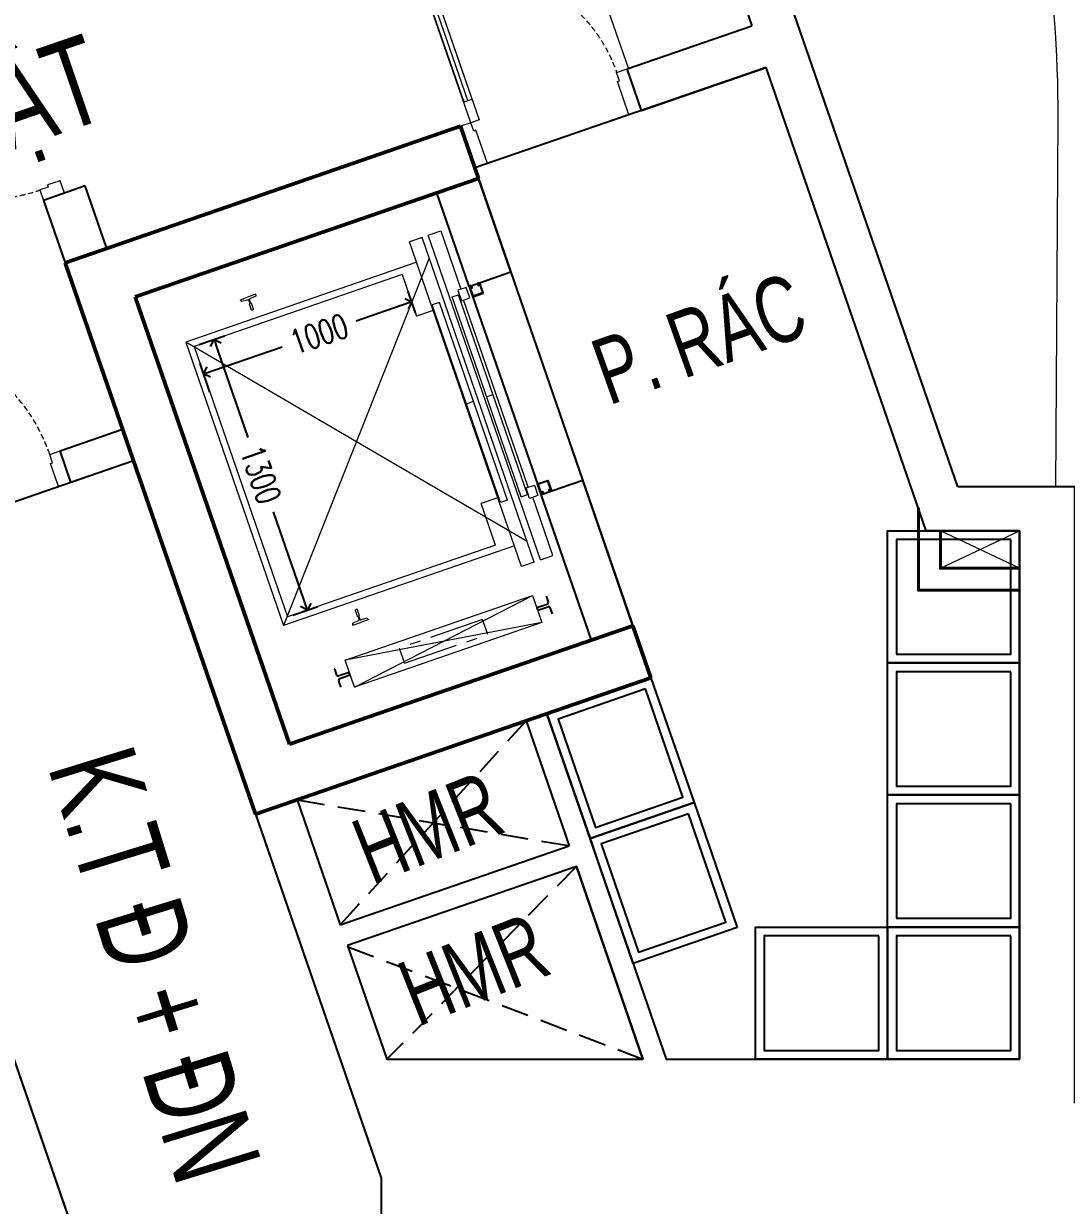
# Model space of a CAD drawing. Header units: millimetres. Extents: x -361702973 to 361248309, y -356458554 to 356543577.
# Drawn here: x 123503 to 128239, y 24906 to 30274 of the extents above; entities that cross this region are included whole.
import ezdxf
from ezdxf.enums import TextEntityAlignment as Align

# ---------------------------------------------------------------- set-up
doc = ezdxf.new("R2010")
doc.units = ezdxf.units.MM
doc.header["$LTSCALE"] = 100
doc.header["$MEASUREMENT"] = 0
for name, pattern in [('HIDDEN', [0.375, 0.25, -0.125]), ('Xref_ST_MBDV Cot vach 30.7.2022$0$HIDDEN', [0.375, 0.25, -0.125]), ('Xref_ST_MBDV Cot vach 30.7.2022$0$ST_MBDV Cot vach 220803$0$HIDDEN', [0.375, 0.25, -0.125]), ('Xref_ST_MBDV Cot vach 30.7.2022$0$ST_MBDV Cot vach 220803$0$PHANTOMX2', [5, 2.5, -0.5, 0.5, -0.5, 0.5, -0.5]), ('Xref_ST_MBDV Cot vach 30.7.2022$0$ST_MBDV Cot vach 220803$0$Xref_ST_MBDV Cot vach 30.7.2022$0$HIDDEN', [0.375, 0.25, -0.125])]:
    doc.linetypes.add(name, pattern=pattern)
for name, color, linetype in [('A-ANNO-ROOM', 50, 'Continuous'), ('dien tich thong thuy', 3, 'Continuous'), ('Xref_ST_MBDV Cot vach 30.7.2022$0$KT-Text', 7, 'Continuous'), ('Xref_ST_MBDV Cot vach 30.7.2022$0$KT-Tuong', 1, 'Continuous'), ('Xref_ST_MBDV Cot vach 30.7.2022$0$ST_MBDV Cot vach 220803$0$220403_HDN_Penthouse Plan$0$A-_FURN----_E-_N', 251, 'Continuous'), ('Xref_ST_MBDV Cot vach 30.7.2022$0$ST_MBDV Cot vach 220803$0$KT-Khuat', 9, 'Xref_ST_MBDV Cot vach 30.7.2022$0$ST_MBDV Cot vach 220803$0$HIDDEN'), ('Xref_ST_MBDV Cot vach 30.7.2022$0$ST_MBDV Cot vach 220803$0$KT-Net manh', 139, 'Continuous'), ('Xref_ST_MBDV Cot vach 30.7.2022$0$ST_MBDV Cot vach 220803$0$KT-Text', 7, 'Continuous'), ('Xref_ST_MBDV Cot vach 30.7.2022$0$ST_MBDV Cot vach 220803$0$Xref_ST_MBDV Cot vach 30.7.2022$0$KT-Text', 7, 'Continuous'), ('Xref_ST_MBDV Cot vach 30.7.2022$0$ST_MBDV Cot vach 220803$0$Xref_ST_MBDV Cot vach 30.7.2022$0$KT-Tuong', 1, 'Continuous')]:
    doc.layers.add(name, color=color, linetype=linetype)
for name, color, linetype, lineweight in [('AUDIT_I_220808132811-11', 7, 'Continuous', 9), ('KT-Kich thuoc', 159, 'Continuous', 18), ('KT-lomo nuoc', 3, 'HIDDEN', 5), ('KT-Net cat', 1, 'Continuous', 40), ('Xref_ST_MBDV Cot vach 30.7.2022$0$CUA', 37, 'Continuous', 13), ('Xref_ST_MBDV Cot vach 30.7.2022$0$KT-Noi that', 36, 'Continuous', 9), ('Xref_ST_MBDV Cot vach 30.7.2022$0$ST_MBDV Cot vach 220803$0$KT-Noi that', 36, 'Continuous', 9), ('Xref_ST_MBDV Cot vach 30.7.2022$0$ST_MBDV Cot vach 220803$0$Xref_ST_MBDV Cot vach 30.7.2022$0$CUA', 37, 'Continuous', 13), ('Xref_ST_MBDV Cot vach 30.7.2022$0$ST_MBDV Cot vach 220803$0$Xref_ST_MBDV Cot vach 30.7.2022$0$KT-Net cot vach', 6, 'Continuous', 50)]:
    doc.layers.add(name, color=color, linetype=linetype, lineweight=lineweight)
doc.styles.add('220126_HDN_HBA typical plan$0$211210_HDN_HBA_TYPICAL PLAN CORE OPT 1$0$HBA-Text', font='GOTHIC.TTF')
doc.styles.add('Xref_ST_MBDV Cot vach 30.7.2022$0$Arial', font='arial.ttf', dxfattribs={"width": 0.7})
doc.styles.add('Xref_ST_MBDV Cot vach 30.7.2022$0$ST_MBDV Cot vach 220803$0$Arial', font='arial.ttf', dxfattribs={"width": 0.7})
doc.styles.add('Xref_ST_MBDV Cot vach 30.7.2022$0$ST_MBDV Cot vach 220803$0$DIM', font='vnsimli.shx', dxfattribs={"width": 0.7})
doc.styles.add('Xref_ST_MBDV Cot vach 30.7.2022$0$ST_MBDV Cot vach 220803$0$Xref_ST_MBDV Cot vach 30.7.2022$0$Arial', font='arial.ttf', dxfattribs={"width": 0.7})
doc.dimstyles.new('Xref_ST_MBDV Cot vach 30.7.2022$0$ST_MBDV Cot vach 220803$0$CCU 1-100 A1', dxfattribs={"dimscale": 100, "dimtxt": 2.2, "dimasz": 1, "dimexe": 1, "dimexo": 0, "dimgap": 1, "dimtad": 1, "dimdec": 0, "dimdsep": 46, "dimtxsty": 'Xref_ST_MBDV Cot vach 30.7.2022$0$ST_MBDV Cot vach 220803$0$DIM', "dimblk1": 'Xref_ST_MBDV Cot vach 30.7.2022$0$ST_MBDV Cot vach 220803$0$_ARCHTICK', "dimblk2": 'Xref_ST_MBDV Cot vach 30.7.2022$0$ST_MBDV Cot vach 220803$0$_ARCHTICK', "dimsah": 1, "dimcen": 0, "dimdle": 1, "dimclrd": 256, "dimclre": 256, "dimclrt": 31, "dimadec": 0, "dimazin": 0, "dimtfac": 1, "dimtdec": 0, "dimtix": 1, "dimtmove": 2, "dimatfit": 3, "dimldrblk": 'Xref_ST_MBDV Cot vach 30.7.2022$0$ST_MBDV Cot vach 220803$0$_ARCHTICK', "dimfxl": 8, "dimtolj": 1, "dimarcsym": 0})

# ---------------------------------------------------------------- blocks, each defined once
blk = doc.blocks.new('A$C418F5BC8')
at = {"layer": 'A-ANNO-ROOM', "insert": (648.1, 1090.8), "char_height": 600, "attachment_point": 2, "rotation": 50.4488, "style": '220126_HDN_HBA typical plan$0$211210_HDN_HBA_TYPICAL PLAN CORE OPT 1$0$HBA-Text'}
blk.add_mtext_dynamic_manual_height_columns('SL-S', width=722857412.874, gutter_width=9765.6, heights=[0], dxfattribs=at)
blk = doc.blocks.new('A$C1AAC5519')
at = {"layer": 'A-ANNO-ROOM', "insert": (773, 1216.6), "char_height": 600, "attachment_point": 2, "rotation": 50.4488, "style": '220126_HDN_HBA typical plan$0$211210_HDN_HBA_TYPICAL PLAN CORE OPT 1$0$HBA-Text'}
blk.add_mtext_dynamic_manual_height_columns('1-BR', width=722857412.874, gutter_width=9765.6, heights=[0], dxfattribs=at)
blk = doc.blocks.new('A$C2A6C5140')
at = {"layer": 'A-ANNO-ROOM', "insert": (731.4, 1190, 0), "char_height": 600, "attachment_point": 2, "rotation": 50.4488, "style": '220126_HDN_HBA typical plan$0$211210_HDN_HBA_TYPICAL PLAN CORE OPT 1$0$HBA-Text'}
blk.add_mtext_dynamic_manual_height_columns('2-BR', width=722857412.874, gutter_width=9765.6, heights=[0], dxfattribs=at)
blk = doc.blocks.new('A$C5388591E')
at = {"layer": 'A-ANNO-ROOM', "insert": (894.3, 842.2, 0), "char_height": 600, "attachment_point": 2, "rotation": 1.4065, "style": '220126_HDN_HBA typical plan$0$211210_HDN_HBA_TYPICAL PLAN CORE OPT 1$0$HBA-Text'}
blk.add_mtext_dynamic_manual_height_columns('3-BR', width=722857412.874, gutter_width=9765.6, heights=[0], dxfattribs=at)
blk = doc.blocks.new('A$C21AF0CCA')
at = {"layer": 'A-ANNO-ROOM', "insert": (1197.6, 814.7), "char_height": 600, "attachment_point": 2, "rotation": 0.1054, "style": '220126_HDN_HBA typical plan$0$211210_HDN_HBA_TYPICAL PLAN CORE OPT 1$0$HBA-Text'}
blk.add_mtext_dynamic_manual_height_columns('1-BR+', width=722857412.874, gutter_width=9765.6, heights=[0], dxfattribs=at)
blk = doc.blocks.new('*U118')
blk.add_line((-70, 100), (-70, 600.1))
for points in [[(-50, 0), (-50, 700.1), (-90, 700.1), (-90, 0)], [(-50, 100), (-90, 100), (-90, 600.1), (-50, 600.1)], [(-800.1, -200), (-740.1, -200), (-740.1, -40), (-750.1, -40), (-750.1, 0), (-800.1, 0)], [(0, -200), (-60, -200), (-60, -40), (-50, -40), (-50, 0), (0, 0)]]:
    blk.add_lwpolyline(points, close=True)
at = {"linetype": 'Xref_ST_MBDV Cot vach 30.7.2022$0$HIDDEN'}
blk.add_arc((-50, 0), 700.1, 90, 180, dxfattribs=at)
blk = doc.blocks.new('Xref_ST_MBDV Cot vach 30.7.2022$0$ST_MBDV Cot vach 220803$0$_Open90')
at = {"color": 0, "linetype": 'ByBlock', "lineweight": -2}
for p, q in [((0, 0), (-1, 0)), ((-0.5, 0.5), (0, 0)), ((0, 0), (-0.5, -0.5))]:
    blk.add_line(p, q, dxfattribs=at)
blk = doc.blocks.new('*D123')
at = {"layer": 'Defpoints', "color": 5, "transparency": 16777216}
for p, q in [((608.5, 1180), (506.9, 1180)), ((556.9, 1130), (556.9, 913.3)), ((556.9, 230), (556.9, 556.7)), ((645.5, 180), (506.9, 180))]:
    blk.add_line(p, q, dxfattribs=at)
at = {"layer": 'Defpoints', "color": 0, "transparency": 16777216}
for p in [(556.9, 1180), (608.5, 1180, 0), (645.5, 180, 0)]:
    blk.add_point(p, dxfattribs=at)
at = {"layer": 'Defpoints', "color": 5, "transparency": 16777216, "xscale": 50, "yscale": 50, "zscale": 50}
for p, rotation in [((556.9, 1180), 90), ((556.9, 180), 270)]:
    blk.add_blockref('Xref_ST_MBDV Cot vach 30.7.2022$0$ST_MBDV Cot vach 220803$0$_Open90', p, dxfattribs=dict(at, rotation=rotation))
at = {"layer": 'Defpoints', "color": 5, "transparency": 16777216, "insert": (556.9, 735), "char_height": 110, "attachment_point": 5, "rotation": 90, "style": 'Xref_ST_MBDV Cot vach 30.7.2022$0$ST_MBDV Cot vach 220803$0$DIM'}
blk.add_mtext('\\A1;1000', dxfattribs=at)
blk = doc.blocks.new('Xref_ST_MBDV Cot vach 30.7.2022$0$ST_MBDV Cot vach 220803$0$_ARCHTICK')
at = {"color": 0, "linetype": 'ByBlock', "const_width": 0.15}
blk.add_lwpolyline([(-0.5, -0.5), (0.5, 0.5)], dxfattribs=at)
blk = doc.blocks.new('*D124')
at = {"layer": 'Defpoints', "color": 5, "transparency": 16777216}
for p, q in [((425, 204.6), (425, 325.7)), ((1725, 204.6), (1725, 325.7)), ((475, 275.7), (896.7, 275.7)), ((1675, 275.7), (1253.3, 275.7))]:
    blk.add_line(p, q, dxfattribs=at)
at = {"layer": 'Defpoints', "color": 0, "transparency": 16777216}
for p in [(1725, 275.7), (425, 204.6, 0), (1725, 204.6, 0)]:
    blk.add_point(p, dxfattribs=at)
at = {"layer": 'Defpoints', "color": 5, "transparency": 16777216, "xscale": 50, "yscale": 50, "zscale": 50, "rotation": 180}
blk.add_blockref('Xref_ST_MBDV Cot vach 30.7.2022$0$ST_MBDV Cot vach 220803$0$_Open90', (425, 275.7), dxfattribs=at)
at = {"layer": 'Defpoints', "color": 5, "transparency": 16777216, "xscale": 50, "yscale": 50, "zscale": 50}
blk.add_blockref('Xref_ST_MBDV Cot vach 30.7.2022$0$ST_MBDV Cot vach 220803$0$_Open90', (1725, 275.7), dxfattribs=at)
at = {"layer": 'Defpoints', "color": 5, "transparency": 16777216, "insert": (1075, 275.7), "char_height": 110, "attachment_point": 5, "style": 'Xref_ST_MBDV Cot vach 30.7.2022$0$ST_MBDV Cot vach 220803$0$DIM'}
blk.add_mtext('\\A1;1300', dxfattribs=at)
blk = doc.blocks.new('*U126')
blk.add_line((-70, 100), (-70, 700))
for points in [[(-50, 0), (-50, 800), (-90, 800), (-90, 0)], [(-50, 100), (-90, 100), (-90, 700), (-50, 700)], [(-900, -100), (-840, -100), (-840, -40), (-850, -40), (-850, 0), (-900, 0)], [(0, -100), (-60, -100), (-60, -40), (-50, -40), (-50, 0), (0, 0)]]:
    blk.add_lwpolyline(points, close=True)
at = {"linetype": 'Xref_ST_MBDV Cot vach 30.7.2022$0$ST_MBDV Cot vach 220803$0$Xref_ST_MBDV Cot vach 30.7.2022$0$HIDDEN'}
blk.add_arc((-50, 0), 800, 90, 180, dxfattribs=at)
blk = doc.blocks.new('*U127')
blk.add_line((70, 100), (70, 700))
for points in [[(50, 0), (50, 800), (90, 800), (90, 0)], [(50, 100), (90, 100), (90, 700), (50, 700)], [(0, -150), (60, -150), (60, -40), (50, -40), (50, 0), (0, 0)], [(900, -150), (840, -150), (840, -40), (850, -40), (850, 0), (900, 0)]]:
    blk.add_lwpolyline(points, close=True)
at = {"linetype": 'Xref_ST_MBDV Cot vach 30.7.2022$0$ST_MBDV Cot vach 220803$0$Xref_ST_MBDV Cot vach 30.7.2022$0$HIDDEN'}
blk.add_arc((50, 0), 800, 0, 90, dxfattribs=at)
blk = doc.blocks.new('*U337')
at = {"layer": 'KT-lomo nuoc', "ltscale": 500}
for p, q in [((-321.4, -235), (0, 0)), ((32.1, -166.9), (-353.5, -68.1))]:
    blk.add_line(p, q, dxfattribs=at)
blk.add_lwpolyline([(32.1, -166.9), (-321.4, -235), (-353.5, -68.1), (0, 0)], close=True, dxfattribs=at)
blk = doc.blocks.new('CTN TN T39')
at = {"layer": 'KT-Net cat', "elevation": 0}
for points in [[(-36710.5, 1004.5), (-36710.5, 630), (-36250.5, 630)], [(-36610.5, 900), (-36610.5, 730), (-36250.5, 730)]]:
    blk.add_lwpolyline(points, dxfattribs=at)
at = {"layer": 'KT-lomo nuoc', "linetype": 'HIDDEN', "xscale": -0.9999999999999997, "rotation": 10.8976534755902}
blk.add_blockref('*U337', (-36610.5, 900, 0), dxfattribs=at)
blk = doc.blocks.new('Xref_ST_MBDV Cot vach 30.7.2022$0$ST_MBDV Cot vach 220803$0$THANG MAY RAC 500KG')
at = {"layer": 'Xref_ST_MBDV Cot vach 30.7.2022$0$ST_MBDV Cot vach 220803$0$KT-Net manh'}
blk.add_line((575, 1450), (1575, 1450), dxfattribs=at)
at = {"layer": 'Xref_ST_MBDV Cot vach 30.7.2022$0$ST_MBDV Cot vach 220803$0$KT-Net manh', "linetype": 'Continuous', "ltscale": 2}
blk.add_line((575, 1450), (1575, 1450), dxfattribs=at)
at = {"layer": 'Xref_ST_MBDV Cot vach 30.7.2022$0$ST_MBDV Cot vach 220803$0$KT-Net manh', "ltscale": 2}
for points in [[(575, 1460), (575, 1450), (625, 1450), (625, 1500), (575, 1500), (575, 1490), (585, 1490), (585, 1491.6), (576.6, 1491.6), (576.6, 1498.4), (623.4, 1498.4), (623.4, 1451.6), (576.6, 1451.6), (576.6, 1458.4), (585, 1458.4), (585, 1460)], [(1575, 1460), (1575, 1450), (1525, 1450), (1525, 1500), (1575, 1500), (1575, 1490), (1565, 1490), (1565, 1491.6), (1573.4, 1491.6), (1573.4, 1498.4), (1526.6, 1498.4), (1526.6, 1451.6), (1573.4, 1451.6), (1573.4, 1458.4), (1565, 1458.4), (1565, 1460)]]:
    blk.add_lwpolyline(points, close=True, dxfattribs=at)
at = {"layer": 'Xref_ST_MBDV Cot vach 30.7.2022$0$ST_MBDV Cot vach 220803$0$KT-Noi that', "linetype": 'Continuous', "ltscale": 2}
for p, q in [((295, 1410, 0), (575, 1410, 0)), ((295, 1350, 0), (295, 1410, 0)), ((1525, 1405, 0), (625, 1405, 0)), ((1855, 1410, 0), (1575, 1410, 0)), ((1855, 1350, 0), (1855, 1410, 0)), ((1855, 1350, 0), (295, 1350, 0)), ((1555, 1391.3, 0), (595, 1391.3, 0)), ((595, 1361, 0), (595, 1391.3, 0)), ((1555, 1361, 0), (595, 1361, 0)), ((1075, 1361, 0), (1075, 1391.3, 0)), ((1555, 1361, 0), (1555, 1391.3, 0)), ((1855, 1320, 0), (295, 1320, 0)), ((295, 1320, 0), (295, 1260, 0)), ((1550, 1298, 0), (600, 1298, 0)), ((600, 1298, 0), (600, 1264, 0)), ((1075, 1264, 0), (1075, 1298, 0)), ((1550, 1298, 0), (1550, 1264, 0)), ((1855, 1320, 0), (1855, 1260, 0)), ((1855, 1260, 0), (295, 1260, 0)), ((394, 1260, 0), (394, 150, 0)), ((1550, 1264, 0), (600, 1264, 0)), ((625, 1260, 0), (625, 1180, 0)), ((1525, 1260, 0), (1525, 1180, 0)), ((1756, 1260, 0), (1756, 150, 0)), ((425, 1180, 0), (425, 180, 0)), ((425, 1180, 0), (625, 1180, 0)), ((1725, 1180, 0), (1525, 1180, 0)), ((1725, 1180, 0), (1725, 180, 0)), ((425, 180, 0), (1725, 180, 0)), ((394, 150, 0), (1756, 150, 0))]:
    blk.add_line(p, q, dxfattribs=at)
at = {"layer": 'Xref_ST_MBDV Cot vach 30.7.2022$0$ST_MBDV Cot vach 220803$0$KT-Noi that', "linetype": 'Xref_ST_MBDV Cot vach 30.7.2022$0$ST_MBDV Cot vach 220803$0$HIDDEN', "ltscale": 500}
for p, q in [((394, 1320, 0), (1756, 150, 0)), ((1756, 1320, 0), (394, 150, 0)), ((2126.2, 363.2), (1996.2, 1263.2)), ((2126.2, 1263.2), (1996.2, 363.2))]:
    blk.add_line(p, q, dxfattribs=at)
at = {"layer": 'Xref_ST_MBDV Cot vach 30.7.2022$0$ST_MBDV Cot vach 220803$0$KT-Noi that', "linetype": 'Continuous'}
for p, q in [((2017.7, 1323.2), (2046.8, 1323.2)), ((2017.7, 1320), (2046.8, 1320)), ((2053, 1269.4), (2053, 1313.8)), ((2056.2, 1269.4), (2056.2, 1313.8)), ((2066.2, 1269.4), (2066.2, 1313.8)), ((2069.4, 1269.4), (2069.4, 1313.8)), ((2104.7, 1323.2), (2075.6, 1323.2)), ((2104.7, 1320), (2075.6, 1320)), ((2063.2, 1266.4), (2059.2, 1266.4)), ((2063.2, 1263.2), (2059.2, 1263.2)), ((298, 522.5, 0), (293, 522.5, 0)), ((293, 522.5, 0), (293, 485, 0)), ((293, 447.5, 0), (293, 485, 0)), ((301, 519.5, 0), (304.1, 490.1, 0)), ((320.9, 487.1, 0), (307.1, 487.1, 0)), ((354, 490, 0), (325, 490, 0)), ((355, 489, 0), (355, 485, 0)), ((355, 481, 0), (355, 485, 0)), ((1795, 489, 0), (1795, 485, 0)), ((1795, 481, 0), (1795, 485, 0)), ((1796, 490, 0), (1825, 490, 0)), ((1829.1, 487.1, 0), (1842.9, 487.1, 0)), ((1849, 519.5, 0), (1845.9, 490.1, 0)), ((1852, 522.5, 0), (1857, 522.5, 0)), ((1857, 522.5, 0), (1857, 485, 0)), ((1857, 447.5, 0), (1857, 485, 0)), ((298, 447.5, 0), (293, 447.5, 0)), ((301, 450.5, 0), (304.1, 479.9, 0)), ((320.9, 482.9, 0), (307.1, 482.9, 0)), ((354, 480, 0), (325, 480, 0)), ((1796, 480, 0), (1825, 480, 0)), ((1829.1, 482.9, 0), (1842.9, 482.9, 0)), ((1849, 450.5, 0), (1845.9, 479.9, 0)), ((1852, 447.5, 0), (1857, 447.5, 0)), ((2053, 357), (2053, 312.6)), ((2056.2, 357), (2056.2, 312.6)), ((2063.2, 363.2), (2059.2, 363.2)), ((2063.2, 360), (2059.2, 360)), ((2066.2, 357), (2066.2, 312.6)), ((2069.4, 357), (2069.4, 312.6)), ((2017.7, 306.4), (2046.8, 306.4)), ((2017.7, 306.4), (2017.7, 303.2)), ((2017.7, 303.2), (2046.8, 303.2)), ((2104.7, 306.4), (2075.6, 306.4)), ((2104.7, 303.2), (2075.6, 303.2)), ((2104.7, 306.4), (2104.7, 303.2))]:
    blk.add_line(p, q, dxfattribs=at)
at = {"layer": 'Xref_ST_MBDV Cot vach 30.7.2022$0$ST_MBDV Cot vach 220803$0$KT-Noi that', "linetype": 'Continuous', "ltscale": 2, "elevation": 0}
for points in [[(575, 1435), (575, 1395), (625, 1395), (625, 1435)], [(1575, 1435), (1575, 1395), (1525, 1395), (1525, 1435)]]:
    blk.add_lwpolyline(points, close=True, dxfattribs=at)
at = {"layer": 'Xref_ST_MBDV Cot vach 30.7.2022$0$ST_MBDV Cot vach 220803$0$KT-Noi that', "linetype": 'Continuous', "ltscale": 2}
blk.add_lwpolyline([(2126.2, 363.2), (1996.2, 363.2), (1996.2, 1263.2), (2126.2, 1263.2)], close=True, dxfattribs=at)
at = {"layer": 'Xref_ST_MBDV Cot vach 30.7.2022$0$ST_MBDV Cot vach 220803$0$KT-Noi that', "linetype": 'Xref_ST_MBDV Cot vach 30.7.2022$0$ST_MBDV Cot vach 220803$0$PHANTOMX2'}
blk.add_lwpolyline([(2097.2, 613.2), (2097.2, 1013.2), (2025.2, 1013.2), (2025.2, 613.2)], close=True, dxfattribs=at)
at = {"layer": 'Xref_ST_MBDV Cot vach 30.7.2022$0$ST_MBDV Cot vach 220803$0$KT-Noi that', "linetype": 'Continuous'}
for centre, radius, start, end in [((2046.8, 1313.8), 9.4, 0, 90), ((2046.8, 1313.8), 6.2, 0, 90), ((2075.6, 1313.8), 9.4, 90, 180), ((2075.6, 1313.8), 6.2, 90, 180), ((2059.2, 1269.4), 6.2, 180, 270), ((2059.2, 1269.4), 3, 180, 270), ((2063.2, 1269.4), 6.2, 270, 0), ((2063.2, 1269.4), 3, 270, 0), ((298, 519.5, 0), 3, 0, 90), ((307.1, 490.1, 0), 3, 180, 270), ((320.3, 492.3, 0), 5.25, 276.6827, 334.3303), ((354, 489, 0), 1, 0, 90), ((1796, 489, 0), 1, 90, 180), ((1829.7, 492.3, 0), 5.25, 205.6697, 263.3173), ((1842.9, 490.1, 0), 3, 270, 0), ((1852, 519.5, 0), 3, 90, 180), ((298, 450.5, 0), 3, 270, 0), ((307.1, 479.9, 0), 3, 90, 180), ((320.3, 477.7, 0), 5.25, 25.6697, 83.3173), ((354, 481, 0), 1, 270, 0), ((1796, 481, 0), 1, 180, 270), ((1829.7, 477.7, 0), 5.25, 96.6827, 154.3303), ((1842.9, 479.9, 0), 3, 0, 90), ((1852, 450.5, 0), 3, 180, 270), ((2059.2, 357), 6.2, 90, 180), ((2059.2, 357), 3, 90, 180), ((2063.2, 357), 6.2, 0, 90), ((2063.2, 357), 3, 0, 90), ((2046.8, 312.6), 9.4, 270, 0), ((2046.8, 312.6), 6.2, 270, 0), ((2075.6, 312.6), 9.4, 180, 270), ((2075.6, 312.6), 6.2, 180, 270)]:
    blk.add_arc(centre, radius, start, end, dxfattribs=at)
at = {"layer": 'Defpoints', "color": 5}
for base, p1, p2, angle, picture, middle in [((556.9, 1180), (645.5, 180, 0), (608.5, 1180, 0), 90, '*D123', (556.9, 735)), ((1725, 275.7), (425, 204.6, 0), (1725, 204.6, 0), 180, '*D124', (1075, 275.7))]:
    dim = blk.add_linear_dim(base=base, p1=p1, p2=p2, angle=angle, dimstyle='Xref_ST_MBDV Cot vach 30.7.2022$0$ST_MBDV Cot vach 220803$0$CCU 1-100 A1', override={"dimscale": 50, "dimblk1": 'Xref_ST_MBDV Cot vach 30.7.2022$0$ST_MBDV Cot vach 220803$0$_Open90', "dimblk2": 'Xref_ST_MBDV Cot vach 30.7.2022$0$ST_MBDV Cot vach 220803$0$_Open90', "dimclrd": 5, "dimclre": 5, "dimclrt": 5, "dimlwd": 65535, "dimlwe": 65535}, dxfattribs=at)
    dim.commit()
    dim.dimension.update_dxf_attribs({"geometry": picture, "text_midpoint": middle, "dimtype": 128})

msp = doc.modelspace()

# ---------------------------------------------------------------- linework, layer by layer
at = {"layer": 'AUDIT_I_220808132811-11', "elevation": 0}
for points in [[(128391.1, 28170.4), (128401.2, 29842.7, 0.085159), (128099.9, 31673.7), (126365.2, 36688.2), (122237.5, 48619, 0.260045), (119306.8, 51221.9), (104234.2, 55577, 0.572135), (99847.2, 49264.2), (100130.1, 48444.2)], [(128191.1, 28170.4), (128201.2, 29843.9, 0.085159), (127910.9, 31608.3), (126176.2, 36622.8), (122048.5, 48553.4, 0.260467), (119257.5, 51027.9), (104198.7, 55379.1, 0.571317), (100033, 49338.9), (100319.2, 48509.4)]]:
    msp.add_lwpolyline(points, format="xyb", dxfattribs=at)
at = {"layer": 'Defpoints', "elevation": 0}
for points in [[(126876.2, 30075.7), (125552.8, 29618.8), (126352.4, 27302.9), (125879.8, 27139.8), (126421.6, 25570.4), (128027, 25570.4), (128027, 27970.4), (127603.1, 27970.4)], [(122678.3, 27832.9), (124001.6, 28289.8), (125127, 25030.3), (125127, 21879.5), (124776.3, 21756.2)]]:
    msp.add_lwpolyline(points, close=True, dxfattribs=at)
at = {"layer": 'Xref_ST_MBDV Cot vach 30.7.2022$0$KT-Noi that'}
msp.add_line((126251.1, 30071.4, 0), (125720.6, 31580.9), dxfattribs=at)
at = {"layer": 'Xref_ST_MBDV Cot vach 30.7.2022$0$KT-Tuong'}
for p, q in [((127745.6, 28170.4), (126412.6, 32031.4)), ((126288.8, 31777.1, 0), (126811, 30264.7)), ((124776.3, 21756.2), (122678.3, 27832.9))]:
    msp.add_line(p, q, dxfattribs=at)
at = {"layer": 'Xref_ST_MBDV Cot vach 30.7.2022$0$ST_MBDV Cot vach 220803$0$220403_HDN_Penthouse Plan$0$A-_FURN----_E-_N', "extrusion": (-1.00461e-06, -1.44698e-18, 1), "elevation": -0.1}
for points in [[(128027, 27370.4), (127427, 27370.4), (127427, 27970.4), (128027, 27970.4)], [(128027, 26770.4), (127427, 26770.4), (127427, 27370.4), (128027, 27370.4)], [(128027, 26170.4), (127427, 26170.4), (127427, 26770.4), (128027, 26770.4)], [(127427, 25570.4), (126827, 25570.4), (126827, 26170.4), (127427, 26170.4)], [(128027, 25570.4), (127427, 25570.4), (127427, 26170.4), (128027, 26170.4)]]:
    msp.add_lwpolyline(points, close=True, dxfattribs=at)
at = {"layer": 'Xref_ST_MBDV Cot vach 30.7.2022$0$ST_MBDV Cot vach 220803$0$220403_HDN_Penthouse Plan$0$A-_FURN----_E-_N', "extrusion": (-1.00461e-06, -3.75112e-05, 1)}
for points, elevation in [([(127987, 27930.4), (127467, 27930.4), (127467, 27410.4), (127987, 27410.4)], -1.2), ([(127987, 27330.4), (127467, 27330.4), (127467, 26810.4), (127987, 26810.4)], -1.1), ([(127987, 26730.4), (127467, 26730.4), (127467, 26210.4), (127987, 26210.4)], -1.1), ([(127387, 26130.4), (126867, 26130.4), (126867, 25610.4), (127387, 25610.4)], -1.1), ([(127987, 26130.4), (127467, 26130.4), (127467, 25610.4), (127987, 25610.4)], -1.1)]:
    msp.add_lwpolyline(points, close=True, dxfattribs=dict(at, elevation=elevation))
at = {"layer": 'Xref_ST_MBDV Cot vach 30.7.2022$0$ST_MBDV Cot vach 220803$0$220403_HDN_Penthouse Plan$0$A-_FURN----_E-_N', "extrusion": (-9.48426e-07, -3.34878e-07, 1), "elevation": -0.1}
for points in [[(126548.2, 26735.8), (126075.6, 26572.6), (125879.8, 27139.8), (126352.4, 27302.9)], [(126744, 26168.6), (126271.4, 26005.5), (126075.6, 26572.6), (126548.2, 26735.8)]]:
    msp.add_lwpolyline(points, close=True, dxfattribs=at)
at = {"layer": 'Xref_ST_MBDV Cot vach 30.7.2022$0$ST_MBDV Cot vach 220803$0$220403_HDN_Penthouse Plan$0$A-_FURN----_E-_N', "extrusion": (1.12932e-05, -3.57923e-05, 1), "elevation": 0.5}
for points in [[(126327.6, 27252.1), (125930.7, 27115), (126100.4, 26623.5), (126497.3, 26760.5)], [(126523.5, 26684.9), (126126.5, 26547.9), (126296.2, 26056.3), (126693.2, 26193.4)]]:
    msp.add_lwpolyline(points, close=True, dxfattribs=at)
at = {"layer": 'Xref_ST_MBDV Cot vach 30.7.2022$0$ST_MBDV Cot vach 220803$0$KT-Khuat', "linetype": 'Xref_ST_MBDV Cot vach 30.7.2022$0$ST_MBDV Cot vach 220803$0$HIDDEN', "ltscale": 5, "extrusion": (5.05853e-09, -7.09797e-09, 1), "elevation": 0}
for points in [[(125785.2, 27107.1), (124941.3, 26181)], [(124745.5, 26748.1), (125981, 26540)], [(126013.7, 26445.4), (125154.6, 25571.2)]]:
    msp.add_lwpolyline(points, dxfattribs=at)
at = {"layer": 'Xref_ST_MBDV Cot vach 30.7.2022$0$ST_MBDV Cot vach 220803$0$KT-Khuat', "linetype": 'Xref_ST_MBDV Cot vach 30.7.2022$0$ST_MBDV Cot vach 220803$0$HIDDEN', "ltscale": 5, "extrusion": (4.82584e-10, -8.7027e-09, 1), "elevation": 0}
msp.add_lwpolyline([(124975.7, 26081.4), (126315.8, 25570.4)], dxfattribs=at)
at = {"layer": 'Xref_ST_MBDV Cot vach 30.7.2022$0$ST_MBDV Cot vach 220803$0$Xref_ST_MBDV Cot vach 30.7.2022$0$KT-Net cot vach'}
for p, q in [((125487.5, 29807.8, 0), (123691.6, 29187.8, 0)), ((125569.1, 29571.5, 0), (125487.5, 29807.8, 0)), ((124009.5, 29033, 0), (125569.1, 29571.5, 0)), ((124556.4, 26682.9, 0), (123691.6, 29187.8, 0)), ((124711.1, 27000.8, 0), (124009.5, 29033, 0)), ((124711.1, 27000.8, 0), (126270.8, 27539.2, 0)), ((126270.8, 27539.2, 0), (126352.4, 27302.9, 0)), ((124556.4, 26682.9, 0), (126352.4, 27302.9, 0))]:
    msp.add_line(p, q, dxfattribs=at)
at = {"layer": 'Xref_ST_MBDV Cot vach 30.7.2022$0$ST_MBDV Cot vach 220803$0$Xref_ST_MBDV Cot vach 30.7.2022$0$KT-Tuong'}
for p, q in [((123782.7, 29536.8, 0), (123593.6, 29471.5, 0)), ((123880.6, 29253, 0), (123782.7, 29536.8, 0)), ((125716, 29146.1, 0), (125569.2, 29571.5, 0)), ((123593.6, 29471.5, 0), (123691.6, 29187.8, 0)), ((125527, 29080.9, 0), (125380.1, 29506.2, 0)), ((125527, 29080.9, 0), (125716, 29146.1, 0)), ((125853.3, 28135.6, 0), (126042.4, 28200.9, 0)), ((126270.8, 27539.2, 0), (126042.4, 28200.9, 0)), ((126081.7, 27474, 0), (125853.3, 28135.6, 0)), ((128027, 27970.4), (127603.1, 27970.4)), ((126075.6, 26572.6, 0), (126108.2, 26478.1, 0)), ((124941.3, 26181, 0), (125981, 26540, 0)), ((126421.6, 25570.4, 0), (128027, 25570.4, 0))]:
    msp.add_line(p, q, dxfattribs=at)
at = {"layer": 'Xref_ST_MBDV Cot vach 30.7.2022$0$ST_MBDV Cot vach 220803$0$Xref_ST_MBDV Cot vach 30.7.2022$0$KT-Tuong', "extrusion": (5.05853e-09, -7.09797e-09, 1), "elevation": 0}
for points in [[(126243.8, 30068.9), (126811, 30264.7)], [(126309.1, 29879.9), (126243.8, 30068.9)], [(126309.1, 29879.9), (126876.2, 30075.7)], [(127603.1, 27970.4), (126876.2, 30075.7)], [(128277, 25370.4), (128277, 28170.4), (127745.6, 28170.4)], [(128027, 25570.4), (128027, 27970.4)], [(125879.8, 27139.8), (126075.6, 26572.6)], [(125785.2, 27107.1), (125981, 26540)], [(124745.5, 26748.1), (124941.3, 26181)], [(128027, 25570.4), (128027, 26742.7)], [(124556.4, 26682.9), (125127, 25030.3)], [(126108.2, 26478.1), (126421.6, 25570.4)], [(126013.7, 26445.4), (126315.8, 25570.4)]]:
    msp.add_lwpolyline(points, dxfattribs=at)
at = {"layer": 'Xref_ST_MBDV Cot vach 30.7.2022$0$ST_MBDV Cot vach 220803$0$Xref_ST_MBDV Cot vach 30.7.2022$0$KT-Tuong', "elevation": 0}
for points in [[(123718.1, 28191.9), (123669.1, 28333.7), (123952.7, 28431.6)], [(123718.1, 28191.9), (124001.6, 28289.8)]]:
    msp.add_lwpolyline(points, dxfattribs=at)
at = {"layer": 'Xref_ST_MBDV Cot vach 30.7.2022$0$ST_MBDV Cot vach 220803$0$Xref_ST_MBDV Cot vach 30.7.2022$0$KT-Tuong', "extrusion": (5.05853e-09, -7.09797e-09, 1), "elevation": 0}
msp.add_lwpolyline([(124973.9, 26086.5), (125152.1, 25570.4), (126315.8, 25570.4), (126013.7, 26445.4)], close=True, dxfattribs=at)

# ---------------------------------------------------------------- block references
at = {"layer": 'A-ANNO-ROOM'}
for p in [(-193366.6, 192838, 0), (-194725.1, 187914.8, 0), (-204628.5, 156603.4, 0), (-263479.6, 50485.1, 0), (-269121.2, 49296.6, 0), (-249390.3, 45734.4, 0), (-231828.1, 44407.8, 0), (-260545.4, 42210.5, 0), (-266006, 40714.4, 0), (-231175.9, 40645.5, 0), (-228303.7, 35687.8, 0)]:
    msp.add_blockref('A$C21AF0CCA', p, dxfattribs=at)
at = {"layer": 'dien tich thong thuy'}
for name, p, rotation in [('A$C2A6C5140', (-235738.1, 62244.3, 0), 310.9576437198666), ('A$C2A6C5140', (-226972, 58672.5, 0), 310.9576437198666), ('A$C2A6C5140', (-182858.2, 33888.1, 0), 310.9576437198666), ('A$C2A6C5140', (-180585.3, 23151.3, 0), 310.9576437198666), ('A$C2A6C5140', (-203397, 23120.6, 0), 310.9576437198666), ('A$C2A6C5140', (-196571, 22922.7, 0), 310.9576437198666), ('A$C418F5BC8', (-247792.3, 59981.5, 0), 309.6632197063607), ('A$C418F5BC8', (-251962.3, 57974.8, 0), 309.6632197063607), ('A$C418F5BC8', (-255726.3, 56926.2, 0), 309.6632197063607), ('A$C418F5BC8', (-259675.3, 55322.6, 0), 309.6632197063607), ('A$C1AAC5519', (-244713, 48430.2, 0), 309.6566028083925), ('A$C1AAC5519', (-223357.5, 48059.8, 0), 309.6566028083925), ('A$C1AAC5519', (-221487.8, 45005.6, 0), 309.6566028083925), ('A$C418F5BC8', (-197487.1, 33411.5, 0), 309.6632197063607), ('A$C418F5BC8', (-193448.7, 33349.4, 0), 309.6632197063607), ('A$C418F5BC8', (-201711.8, 33256.2, 0), 309.6632197063607), ('A$C418F5BC8', (-206278.2, 33163.1, 0), 309.6632197063607), ('A$C1AAC5519', (-271599.9, 39640.3, 0), 309.6566028083925), ('A$C418F5BC8', (-226889, 31090.3, 0), 309.6632197063607), ('A$C1AAC5519', (-217339.7, 23702.3, -0.3), 309.6566028083925), ('A$C1AAC5519', (-211634.6, 23442.2, 0), 309.6566028083925), ('A$C1AAC5519', (-187964.1, 23164.1, 0), 309.6566028083925)]:
    msp.add_blockref(name, p, dxfattribs=dict(at, rotation=rotation))
for name, p in [('A$C418F5BC8', (-197463.7, 182913.5, 0)), ('A$C418F5BC8', (-200259, 179138.7, 0)), ('A$C2A6C5140', (-188160, 177105.6, 0)), ('A$C418F5BC8', (-200994.9, 174771.9, 0)), ('A$C2A6C5140', (-234759.5, 172444.9, 0)), ('A$C418F5BC8', (-200719.9, 170423.8, 0)), ('A$C2A6C5140', (-190797.8, 169517.5, 0)), ('A$C1AAC5519', (-230168, 167012, 0)), ('A$C418F5BC8', (-202290, 165833.6, 0)), ('A$C1AAC5519', (-241412.8, 165333.8, 0)), ('A$C418F5BC8', (-226321.6, 164849, 0)), ('A$C418F5BC8', (-223174.5, 162010.2, 0.1)), ('A$C418F5BC8', (-203583.9, 161846.9, 0)), ('A$C418F5BC8', (-244807.2, 161329.3, 0.1)), ('A$C2A6C5140', (-193344.5, 160504.9, 0)), ('A$C418F5BC8', (-219934.2, 159334.2, 0.1)), ('A$C1AAC5519', (-248428.9, 157037.2, 0)), ('A$C1AAC5519', (-252286.3, 152336.2, 0)), ('A$C2A6C5140', (-195752.5, 151816, 0)), ('A$C418F5BC8', (-228142.2, 149140, 0.1)), ('A$C1AAC5519', (-255923.8, 147682, 0)), ('A$C418F5BC8', (-224737.6, 146340.2, 0.1)), ('A$C2A6C5140', (-198038.4, 144981, 0)), ('A$C418F5BC8', (-221724.6, 144236.9, 0)), ('A$C1AAC5519', (-260576.9, 142107.7, 0)), ('A$C418F5BC8', (-245667.6, 140788.5, 0)), ('A$C418F5BC8', (-263605.5, 138503.3, 0.1)), ('A$C2A6C5140', (-199977, 137220.1, 0)), ('A$C418F5BC8', (-247616.1, 136995.9, 0)), ('A$C418F5BC8', (-266636.7, 135433.6, 0)), ('A$C1AAC5519', (-268569.2, 131058, 0)), ('A$C418F5BC8', (-252583.2, 130659.5, 0)), ('A$C418F5BC8', (-256446.3, 127486.8, 0)), ('A$C418F5BC8', (-258903, 124459.9, 0.1)), ('A$C2A6C5140', (-265461.2, 122023.7, 0)), ('A$C5388591E', (-193808.8, 199941.2, 0)), ('A$C5388591E', (-210573.6, 135718.1, 0)), ('A$C5388591E', (-276921.9, 49051.5, 0)), ('A$C5388591E', (-224277.6, 23412.8, 0))]:
    msp.add_blockref(name, p, dxfattribs=at)
at = {"layer": 'KT-Kich thuoc', "color": 2}
msp.add_blockref('CTN TN T39', (164277.5, 27070.4, 0), dxfattribs=at)
at = {"layer": 'Xref_ST_MBDV Cot vach 30.7.2022$0$CUA', "xscale": -1, "rotation": 19.04713795321829}
msp.add_blockref('*U118', (125487.5, 29807.8, 0), dxfattribs=at)
at = {"layer": 'Xref_ST_MBDV Cot vach 30.7.2022$0$ST_MBDV Cot vach 220803$0$KT-Noi that', "extrusion": (8.36021e-09, -5.95807e-09, 1), "rotation": 289.0469137992242}
msp.add_blockref('Xref_ST_MBDV Cot vach 30.7.2022$0$ST_MBDV Cot vach 220803$0$THANG MAY RAC 500KG', (123968.7, 29151.2, 0), dxfattribs=at)
at = {"layer": 'Xref_ST_MBDV Cot vach 30.7.2022$0$ST_MBDV Cot vach 220803$0$Xref_ST_MBDV Cot vach 30.7.2022$0$CUA', "extrusion": (5.05853e-09, -7.09797e-09, 1)}
for name, p, rotation in [('*U126', (123299.9, 30322.2, 0), 109.0471379532344), ('*U127', (122818.4, 28040, 0), 19.04713795400045)]:
    msp.add_blockref(name, p, dxfattribs=dict(at, rotation=rotation))

# ---------------------------------------------------------------- texts
at = {"layer": 'Xref_ST_MBDV Cot vach 30.7.2022$0$KT-Text', "style": 'Xref_ST_MBDV Cot vach 30.7.2022$0$Arial', "width": 0.7}
for s, rotation, p in [('H.LS.ST.G KỸ THUẬT', 19, (120187.2, 28573.8)), ('K.T Đ + ĐN', 287.1701, (123611.1, 26900.4, 0))]:
    msp.add_text(s, height=400, rotation=rotation, dxfattribs=at).set_placement(p)
at = {"layer": 'Xref_ST_MBDV Cot vach 30.7.2022$0$ST_MBDV Cot vach 220803$0$KT-Text', "extrusion": (-8.14098e-08, -6.55027e-09, 1), "style": 'Xref_ST_MBDV Cot vach 30.7.2022$0$ST_MBDV Cot vach 220803$0$Arial', "width": 0.7}
for p in [(125393.8, 26483.2, 0), (125602.8, 25839.1, 0)]:
    msp.add_text('HMR', height=300, rotation=21.6689, dxfattribs=at).set_placement(p, align=Align.CENTER)
at = {"layer": 'Xref_ST_MBDV Cot vach 30.7.2022$0$ST_MBDV Cot vach 220803$0$Xref_ST_MBDV Cot vach 30.7.2022$0$KT-Text', "style": 'Xref_ST_MBDV Cot vach 30.7.2022$0$ST_MBDV Cot vach 220803$0$Xref_ST_MBDV Cot vach 30.7.2022$0$Arial', "width": 0.7}
msp.add_text('P. RÁC', height=300, rotation=19.5829, dxfattribs=at).set_placement((126160.6, 28539, 0))

doc.saveas('drawing.dxf')
